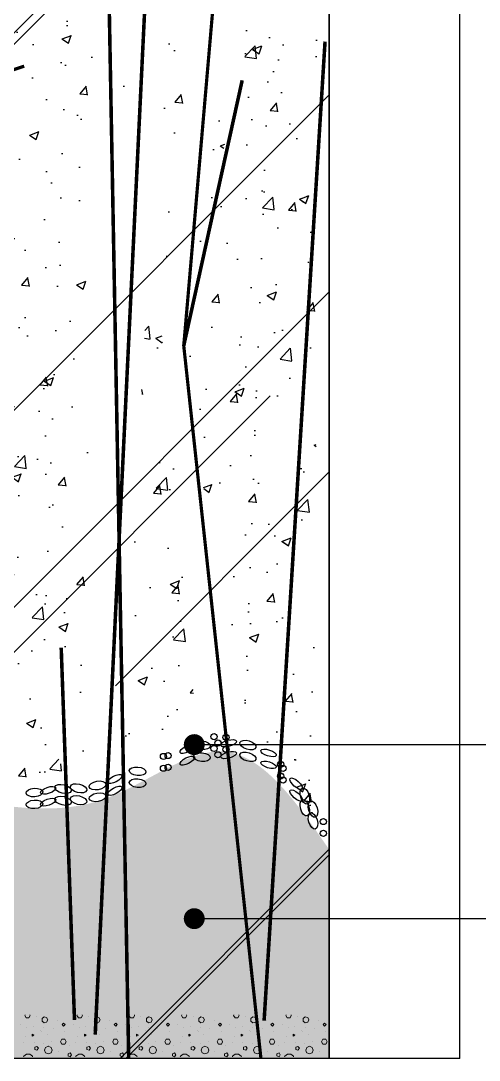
# Model space of a CAD drawing. Header units: millimetres. Extents: x 71641 to 191108, y -23091 to 29972.
# Drawn here: x 85318 to 85757, y -14190 to -13195 of the extents above; entities that cross this region are included whole.
import ezdxf

# ---------------------------------------------------------------- set-up
doc = ezdxf.new("R2010")
doc.units = ezdxf.units.MM
doc.layers.add('8', color=8, linetype='Continuous', lineweight=0)
for name, color, linetype in [('LAYER3-02', 3, 'Continuous'), ('LAYER4-015', 4, 'Continuous'), ('TREE', 86, 'Continuous'), ('填充', 8, 'Continuous')]:
    doc.layers.add(name, color=color, linetype=linetype)
doc.styles.add('30', font='SimSun.ttf', dxfattribs={"height": 75})
doc.dimstyles.new('30', dxfattribs={"dimscale": 0, "dimtxt": 90, "dimasz": 20, "dimexe": 20, "dimexo": 20, "dimgap": 10, "dimtad": 1, "dimdec": 0, "dimzin": 0, "dimdsep": 46, "dimtxsty": '30', "dimblk": 'ARCHTICK', "dimcen": 20, "dimdle": 10, "dimclrd": 8, "dimclre": 8, "dimclrt": 2, "dimadec": 0, "dimazin": 0, "dimtfac": 1, "dimtdec": 0, "dimtmove": 2, "dimatfit": 3, "dimldrblk": 'DOT', "dimfxl": 0, "dimtolj": 2, "dimtzin": 0, "dimlwd": -1, "dimarcsym": 0})
pattern_1 = [(50, (0, -9085.08), (91.092334, -7.96954), [9.525, -104.775]), (355, (0, -9085.08), (-17.62141, 95.52832), [7.62, -83.82]), (100.451, (7.59, -9085.74), (73.47125, 87.55834), [8.095, -89.045]), (46.1842, (0, -9059.68), (135.53952, -21.02116), [14.2875, -157.1625]), (96.6356, (11.3, -9061.43), (118.70212, 123.71278), [12.1425, -133.5675]), (351.184, (0, -9059.68), (118.7023, 123.71256), [11.43, -125.73]), (21, (12.7, -9066.03), (75.80744, -51.13276), [9.525, -104.775]), (326, (12.7, -9066.03), (30.90101, 92.09398), [7.62, -83.82]), (71.4514, (19.02, -9070.29), (106.708245, 40.96143), [8.095, -89.045]), (37.5, (0, -9085.077), (1.544302, 42.27752), [0, -82.804, 0, -85.09, 0, -84.1375]), (7.5, (0, -9085.077), (33.409831, 50.090287), [0, -48.514, 0, -80.899, 0, -32.0675]), (327.5, (-28.32, -9085.077), (67.795298, -2.864372), [0, -31.75, 0, -99.06, 0, -131.445]), (317.5, (-41.02, -9085.077), (74.06459, 12.713246), [0, -41.275, 0, -65.786, 0, -93.345])]

# ---------------------------------------------------------------- blocks, each defined once
blk = doc.blocks.new('_ARCHTICK')
at = {"color": 0, "linetype": 'ByBlock', "const_width": 0.15}
blk.add_lwpolyline([(-0.5, -0.5), (0.5, 0.5)], dxfattribs=at)
blk = doc.blocks.new('DOT')
at = {"color": 0, "linetype": 'ByBlock'}
blk.add_line((-0.5, 0), (-1, 0), dxfattribs=at)
at = {"color": 0, "linetype": 'ByBlock', "const_width": 0.5}
blk.add_lwpolyline([(-0.25, 0, 1), (0.25, 0, 1)], format="xyb", close=True, dxfattribs=at)

msp = doc.modelspace()

# ---------------------------------------------------------------- hatches: boundary and pattern name
h = msp.add_hatch()
h.set_pattern_fill('AR-RROOF', color=155, scale=15, angle=45, style=0)
h.set_pattern_definition([(45, (0, -9085.08), (323.2892, 862.1046), [5715, -762, 1905, -381]), (45, (223.6, -8592.06), (-627.72, 88.9045), [1143, -125.73, 2286, -285.75]), (45, (-94.3, -8721.38), (1220.4168, 1581.4231), [3048, -533.4, 1524, -381])])
h.paths.add_polyline_path([(85012.97, -12127.89), (85612.97, -12127.89), (85612.97, -14187.89), (85012.97, -14187.89)])
h = msp.add_hatch()
h.set_pattern_fill('AR-CONC', color=193, scale=0.5, style=0)
h.set_pattern_definition(pattern_1)
edge = h.paths.add_edge_path()
edge.add_line((85020.4, -13953.25), (85020.4, -12127.89))
edge.add_line((85020.4, -12127.89), (85612.97, -12127.89))
edge.add_line((85612.97, -12127.89), (85597.49, -13960.67))
edge.add_line((85597.49, -13960.67), (85555.86, -13904.1))
edge.add_line((85555.86, -13904.1), (85604.93, -13064.28))
edge.add_line((85604.93, -13064.28), (85582.68, -12949.45))
edge.add_line((85582.68, -12949.45), (85564.15, -12482.71))
edge.add_line((85564.15, -12482.71), (85534.49, -12545.68))
edge.add_line((85534.49, -12545.68), (85515.95, -12882.77))
edge.add_line((85515.95, -12882.77), (85504.83, -12745.71))
edge.add_line((85504.83, -12745.71), (85471.46, -12808.68))
edge.add_line((85471.46, -12808.68), (85501.12, -12986.49))
edge.add_line((85501.12, -12986.49), (85452.92, -13497.69))
edge.add_line((85452.92, -13497.69), (85486.29, -13875.53))
edge.add_line((85486.29, -13875.53), (85415.85, -13908.86))
edge.add_line((85415.85, -13908.86), (85460.34, -13008.72))
edge.add_line((85460.34, -13008.72), (85430.68, -12986.49))
edge.add_line((85430.68, -12986.49), (85415.85, -13349.51))
edge.add_line((85415.85, -13349.51), (85415.85, -13286.54))
edge.add_line((85415.85, -13286.54), (85397.31, -12905))
edge.add_line((85397.31, -12905), (85389.9, -12971.67))
edge.add_line((85389.9, -12971.67), (85378.78, -13934.8))
edge.add_line((85378.78, -13934.8), (85360.24, -13934.8))
edge.add_line((85360.24, -13934.8), (85349.12, -13786.62))
edge.add_line((85349.12, -13786.62), (85330.58, -13838.48))
edge.add_line((85330.58, -13838.48), (85363.95, -13927.39))
edge.add_line((85363.95, -13927.39), (85297.22, -13927.39))
edge.add_line((85297.22, -13927.39), (85308.34, -13649.56))
edge.add_line((85308.34, -13649.56), (85249.02, -13416.19))
edge.add_line((85249.02, -13416.19), (85267.56, -13253.2))
edge.add_line((85267.56, -13253.2), (85345.41, -13242.09))
edge.add_line((85345.41, -13242.09), (85319.46, -13212.45))
edge.add_line((85319.46, -13212.45), (85278.68, -13230.98))
edge.add_line((85278.68, -13230.98), (85308.34, -12967.97))
edge.add_line((85308.34, -12967.97), (85375.07, -12801.28))
edge.add_line((85375.07, -12801.28), (85445.51, -12553.09))
edge.add_line((85445.51, -12553.09), (85456.63, -12464.18))
edge.add_line((85456.63, -12464.18), (85449.22, -12423.44))
edge.add_line((85449.22, -12423.44), (85404.73, -12441.96))
edge.add_line((85404.73, -12441.96), (85375.07, -12397.51))
edge.add_line((85375.07, -12397.51), (85378.78, -12316.01))
edge.add_line((85378.78, -12316.01), (85330.58, -12327.12))
edge.add_line((85330.58, -12327.12), (85338, -12445.66))
edge.add_line((85338, -12445.66), (85412.14, -12541.97))
edge.add_line((85412.14, -12541.97), (85323.17, -12897.59))
edge.add_line((85323.17, -12897.59), (85297.22, -12912.41))
edge.add_line((85297.22, -12912.41), (85304.63, -12549.38))
edge.add_line((85304.63, -12549.38), (85245.31, -12419.73))
edge.add_line((85245.31, -12419.73), (85289.8, -12260.45))
edge.add_line((85289.8, -12260.45), (85267.56, -12160.43))
edge.add_line((85267.56, -12160.43), (85230.48, -12219.7))
edge.add_line((85230.48, -12219.7), (85234.19, -12353.05))
edge.add_line((85234.19, -12353.05), (85182.29, -12475.3))
edge.add_line((85182.29, -12475.3), (85282.39, -12608.65))
edge.add_line((85282.39, -12608.65), (85286.09, -12823.5))
edge.add_line((85286.09, -12823.5), (85204.53, -12790.16))
edge.add_line((85204.53, -12790.16), (85204.53, -12697.56))
edge.add_line((85204.53, -12697.56), (85204.53, -12649.4))
edge.add_line((85204.53, -12649.4), (85171.17, -12690.15))
edge.add_line((85171.17, -12690.15), (85174.87, -12775.35))
edge.add_line((85174.87, -12775.35), (85171.17, -12701.26))
edge.add_line((85171.17, -12701.26), (85167.46, -12586.43))
edge.add_line((85167.46, -12586.43), (85163.75, -12460.48))
edge.add_line((85163.75, -12460.48), (85148.92, -12460.48))
edge.add_line((85148.92, -12460.48), (85115.55, -12512.34))
edge.add_line((85115.55, -12512.34), (85115.55, -12571.61))
edge.add_line((85115.55, -12571.61), (85100.73, -12527.16))
edge.add_line((85100.73, -12527.16), (85085.9, -12486.41))
edge.add_line((85085.9, -12486.41), (85085.9, -12441.96))
edge.add_line((85085.9, -12441.96), (85052.53, -12438.25))
edge.add_line((85052.53, -12438.25), (85067.36, -12571.61))
edge.add_line((85067.36, -12571.61), (85134.09, -12660.51))
edge.add_line((85134.09, -12660.51), (85111.85, -12708.67))
edge.add_line((85111.85, -12708.67), (85089.6, -12738.3))
edge.add_line((85089.6, -12738.3), (85104.43, -12779.05))
edge.add_line((85104.43, -12779.05), (85104.43, -12819.8))
edge.add_line((85104.43, -12819.8), (85063.65, -12771.64))
edge.add_line((85063.65, -12771.64), (85048.82, -12771.64))
edge.add_line((85048.82, -12771.64), (85067.36, -12834.61))
edge.add_line((85067.36, -12834.61), (85093.31, -12949.45))
edge.add_line((85093.31, -12949.45), (85056.24, -13475.46))
edge.add_line((85056.24, -13475.46), (85097.02, -13923.68))
edge.add_line((85097.02, -13923.68), (85029.08, -13948.67))
h = msp.add_hatch()
h.set_pattern_fill('AR-CONC', color=193, scale=0.5, style=0)
h.set_pattern_definition(pattern_1)
h.paths.add_polyline_path([(85519.02, -13877.42), (85477.9, -13509), (85534.62, -13248.27), (85527.53, -13242.6), (85490.66, -13421.14), (85485, -13442.08), (85523.3, -12968.42), (85543.16, -13039.27), (85560.18, -13027.93), (85524.72, -12914.57), (85538.9, -12818.22), (85568.69, -12819.63), (85570.1, -12934.41), (85609.81, -13064.78), (85592.8, -13370.85), (85560.16, -13897.28)])
h = msp.add_hatch()
h.set_pattern_fill('AR-SAND', color=124, scale=0.3, angle=45, style=0)
h.set_pattern_definition([(82.5, (0, -9085.077), (-10.7214405, 10.0426047), [0, -11.5824, 0, -12.954, 0, -12.3825]), (52.5, (0, -9085.077), (-5.670328, 24.7419855), [0, -6.2484, 0, -10.4394, 0, -4.0005]), (12.5, (-6.627, -9091.704), (16.7489948, 16.8099694), [0, -3.81, 0, -13.716, 0, -17.907]), (2.5, (-6.627, -9091.704), (11.4684333, 20.9265234), [0, -1.905, 0, -8.9916, 0, -10.287])])
edge = h.paths.add_edge_path()
edge.add_line((85012.97, -14187.89), (85130.2, -14187.89))
edge.add_line((85130.2, -14187.89), (85102.93, -13936.37))
edge.add_spline(control_points=[(85102.93, -13936.37), (85098.39, -13936.95), (85068.17, -13941.19), (85038.31, -13947.85), (85012.97, -13953.7)], knot_values=[9.350853, 9.350853, 9.350853, 9.350853, 23.114277, 101.028801, 101.028801, 101.028801, 101.028801], degree=3, periodic=0)
edge.add_line((85012.97, -13953.7), (85012.97, -14187.89))
edge = h.paths.add_edge_path()
edge.add_line((85130.2, -14187.89), (85190.21, -14187.89))
edge.add_line((85190.21, -14187.89), (85206.02, -13933.21))
edge.add_spline(control_points=[(85206.02, -13933.21), (85171.44, -13930.79), (85136.98, -13932.01), (85102.93, -13936.37)], knot_values=[101.028801, 101.028801, 101.028801, 101.028801, 204.150581, 204.150581, 204.150581, 204.150581], degree=3, periodic=0)
edge.add_line((85102.93, -13936.37), (85130.2, -14187.89))
edge = h.paths.add_edge_path()
edge.add_spline(control_points=[(85207.61, -13933.33), (85207.08, -13933.29), (85206.55, -13933.25), (85206.02, -13933.21)], knot_values=[204.150581, 204.150581, 204.150581, 204.150581, 205.731062, 205.731062, 205.731062, 205.731062], degree=3, periodic=0)
edge.add_line((85206.02, -13933.21), (85190.21, -14187.89))
edge.add_line((85190.21, -14187.89), (85218.11, -14187.89))
edge.add_line((85218.11, -14187.89), (85207.61, -13933.33))
edge = h.paths.add_edge_path()
edge.add_line((85218.11, -14187.89), (85334.44, -14187.89))
edge.add_line((85334.44, -14187.89), (85317.15, -13947.64))
edge.add_spline(control_points=[(85317.15, -13947.64), (85288.49, -13945.18), (85251.89, -13937.43), (85215.34, -13933.89), (85207.61, -13933.33)], knot_values=[205.731062, 205.731062, 205.731062, 205.731062, 291.581507, 314.637827, 314.637827, 314.637827, 314.637827], degree=3, periodic=0)
edge.add_line((85207.61, -13933.33), (85218.11, -14187.89))
edge = h.paths.add_edge_path()
edge.add_spline(control_points=[(85409.24, -13935.02), (85405.08, -13936.83), (85374.72, -13948.93), (85343.9, -13949.94), (85317.15, -13947.64)], knot_values=[314.637827, 314.637827, 314.637827, 314.637827, 327.386613, 407.509402, 407.509402, 407.509402, 407.509402], degree=3, periodic=0)
edge.add_line((85317.15, -13947.64), (85334.44, -14187.89))
edge.add_line((85334.44, -14187.89), (85400.06, -14187.89))
edge.add_line((85400.06, -14187.89), (85409.24, -13935.02))
edge = h.paths.add_edge_path()
edge.add_spline(control_points=[(85412.57, -13933.54), (85411.46, -13934.04), (85410.35, -13934.54), (85409.24, -13935.02)], knot_values=[407.509402, 407.509402, 407.509402, 407.509402, 410.917254, 410.917254, 410.917254, 410.917254], degree=3, periodic=0)
edge.add_line((85409.24, -13935.02), (85400.06, -14187.89))
edge.add_line((85400.06, -14187.89), (85421, -14187.89))
edge.add_line((85421, -14187.89), (85412.57, -13933.54))
edge = h.paths.add_edge_path()
edge.add_line((85421, -14187.89), (85547.64, -14187.89))
edge.add_line((85547.64, -14187.89), (85515.85, -13894.67))
edge.add_spline(control_points=[(85515.85, -13894.67), (85514, -13894.39), (85482.79, -13891.39), (85447.13, -13917.84), (85412.57, -13933.54)], knot_values=[410.917254, 410.917254, 410.917254, 410.917254, 417.670403, 523.928651, 523.928651, 523.928651, 523.928651], degree=3, periodic=0)
edge.add_line((85412.57, -13933.54), (85421, -14187.89))
edge = h.paths.add_edge_path()
edge.add_spline(control_points=[(85575.65, -13937.19), (85556.96, -13914.8), (85537.44, -13897.93), (85515.85, -13894.67)], knot_values=[523.928651, 523.928651, 523.928651, 523.928651, 602.721017, 602.721017, 602.721017, 602.721017], degree=3, periodic=0)
edge.add_line((85515.85, -13894.67), (85547.64, -14187.89))
edge.add_line((85547.64, -14187.89), (85563.89, -14187.89))
edge.add_line((85563.89, -14187.89), (85575.65, -13937.19))
edge = h.paths.add_edge_path()
edge.add_line((85563.89, -14187.89), (85612.97, -14187.89))
edge.add_line((85612.97, -14187.89), (85612.97, -13987.89))
edge.add_spline(control_points=[(85612.97, -13987.89), (85600.66, -13970.14), (85588.34, -13952.4), (85575.65, -13937.19)], knot_values=[602.721017, 602.721017, 602.721017, 602.721017, 656.240786, 656.240786, 656.240786, 656.240786], degree=3, periodic=0)
edge.add_line((85575.65, -13937.19), (85563.89, -14187.89))

# ---------------------------------------------------------------- linework, layer by layer
for p, q in [((85737.97, -14187.89), (85737.97, -11387.89)), ((85612.97, -14187.89), (85612.97, -12127.89)), ((85737.97, -14187.89), (84887.97, -14187.89))]:
    msp.add_line(p, q)
msp.add_lwpolyline([(85012.97, -12127.89), (85612.97, -12127.89), (85612.97, -14187.89), (85012.97, -14187.89)], close=True)
at = {"layer": '8'}
for p, q in [((85322.86, -14149.05), (85321.44, -14146.67)), ((85321.45, -14146.68), (85321.73, -14146.2)), ((85322.88, -14149.06), (85325.49, -14149.06)), ((85325.49, -14149.06), (85326.68, -14146.68)), ((85326.68, -14146.67), (85326.45, -14146.2)), ((85332.61, -14147.45), (85332.61, -14147.45)), ((85339.94, -14153.76), (85338.03, -14152.09)), ((85338.1, -14149.78), (85340, -14148.12)), ((85338.11, -14152.15), (85338.11, -14149.77)), ((85342.37, -14148.58), (85339.99, -14148.1)), ((85340.03, -14153.82), (85342.41, -14153.1)), ((85343.59, -14150.96), (85342.4, -14148.58)), ((85342.4, -14153.1), (85343.59, -14150.96)), ((85352.86, -14151.45), (85352.86, -14151.45)), ((85357.16, -14155.48), (85358.59, -14154.06)), ((85360.02, -14155.49), (85358.59, -14154.06)), ((85372.86, -14149.05), (85371.44, -14146.67)), ((85371.45, -14146.68), (85371.73, -14146.2)), ((85372.88, -14149.06), (85375.49, -14149.06)), ((85375.49, -14149.06), (85376.68, -14146.68)), ((85376.68, -14146.67), (85376.45, -14146.2)), ((85382.61, -14147.45), (85382.61, -14147.45)), ((85389.94, -14153.75), (85388.03, -14152.09)), ((85388.1, -14149.78), (85390, -14148.12)), ((85388.11, -14152.15), (85388.11, -14149.77)), ((85392.37, -14148.58), (85389.99, -14148.1)), ((85390.03, -14153.82), (85392.41, -14153.1)), ((85393.59, -14150.96), (85392.4, -14148.58)), ((85392.4, -14153.1), (85393.59, -14150.96)), ((85402.86, -14151.45), (85402.86, -14151.45)), ((85407.16, -14155.48), (85408.59, -14154.06)), ((85410.02, -14155.49), (85408.59, -14154.06)), ((85422.86, -14149.05), (85421.44, -14146.67)), ((85421.45, -14146.68), (85421.73, -14146.2)), ((85422.88, -14149.06), (85425.49, -14149.06)), ((85425.49, -14149.06), (85426.68, -14146.68)), ((85426.68, -14146.67), (85426.45, -14146.2)), ((85432.61, -14147.45), (85432.61, -14147.45)), ((85439.94, -14153.75), (85438.03, -14152.09)), ((85438.1, -14149.78), (85440, -14148.12)), ((85438.11, -14152.15), (85438.11, -14149.77)), ((85442.37, -14148.58), (85439.99, -14148.1)), ((85440.03, -14153.82), (85442.41, -14153.1)), ((85443.59, -14150.96), (85442.4, -14148.58)), ((85442.4, -14153.1), (85443.59, -14150.96)), ((85452.86, -14151.45), (85452.86, -14151.45)), ((85457.16, -14155.48), (85458.59, -14154.06)), ((85460.02, -14155.49), (85458.59, -14154.06)), ((85471.44, -14146.68), (85471.73, -14146.2)), ((85472.86, -14149.05), (85471.44, -14146.67)), ((85472.88, -14149.06), (85475.49, -14149.06)), ((85475.49, -14149.06), (85476.68, -14146.68)), ((85476.68, -14146.67), (85476.45, -14146.2)), ((85482.61, -14147.45), (85482.61, -14147.45)), ((85489.94, -14153.75), (85488.03, -14152.09)), ((85488.1, -14149.78), (85490, -14148.12)), ((85488.11, -14152.15), (85488.11, -14149.77)), ((85492.37, -14148.58), (85489.99, -14148.1)), ((85490.03, -14153.82), (85492.41, -14153.1)), ((85493.59, -14150.96), (85492.4, -14148.58)), ((85492.4, -14153.1), (85493.59, -14150.96)), ((85502.86, -14151.45), (85502.86, -14151.45)), ((85507.16, -14155.48), (85508.59, -14154.06)), ((85510.02, -14155.49), (85508.59, -14154.06)), ((85521.44, -14146.68), (85521.73, -14146.2)), ((85522.86, -14149.05), (85521.44, -14146.67)), ((85522.88, -14149.06), (85525.49, -14149.06)), ((85525.49, -14149.06), (85526.68, -14146.68)), ((85526.68, -14146.67), (85526.45, -14146.2)), ((85532.61, -14147.45), (85532.61, -14147.45)), ((85539.94, -14153.75), (85538.03, -14152.09)), ((85538.1, -14149.78), (85540, -14148.12)), ((85538.11, -14152.15), (85538.11, -14149.77)), ((85542.37, -14148.58), (85539.99, -14148.1)), ((85540.03, -14153.82), (85542.41, -14153.1)), ((85543.59, -14150.96), (85542.4, -14148.58)), ((85542.4, -14153.1), (85543.59, -14150.96)), ((85552.86, -14151.45), (85552.86, -14151.45)), ((85557.16, -14155.48), (85558.59, -14154.06)), ((85560.02, -14155.49), (85558.59, -14154.06)), ((85571.44, -14146.68), (85571.73, -14146.2)), ((85572.86, -14149.05), (85571.44, -14146.67)), ((85572.88, -14149.06), (85575.49, -14149.06)), ((85575.49, -14149.06), (85576.68, -14146.68)), ((85576.68, -14146.67), (85576.45, -14146.2)), ((85582.61, -14147.45), (85582.61, -14147.45)), ((85589.93, -14153.75), (85588.03, -14152.09)), ((85588.1, -14149.78), (85590, -14148.12)), ((85588.11, -14152.15), (85588.11, -14149.77)), ((85592.37, -14148.58), (85589.99, -14148.1)), ((85590.03, -14153.82), (85592.41, -14153.1)), ((85593.59, -14150.96), (85592.4, -14148.58)), ((85592.4, -14153.1), (85593.59, -14150.96)), ((85602.86, -14151.45), (85602.86, -14151.45)), ((85607.16, -14155.48), (85608.59, -14154.06)), ((85610.02, -14155.49), (85608.59, -14154.06)), ((85317.86, -14155.7), (85317.86, -14155.7)), ((85323.61, -14158.2), (85323.61, -14158.2)), ((85330.11, -14157.45), (85330.11, -14157.45)), ((85336.86, -14161.2), (85336.86, -14161.2)), ((85337.61, -14162.45), (85337.61, -14162.45)), ((85339.86, -14158.7), (85339.86, -14158.7)), ((85348.86, -14159.45), (85348.86, -14159.45)), ((85358.59, -14156.91), (85357.16, -14155.49)), ((85358.59, -14156.91), (85360.02, -14155.48)), ((85359.86, -14162.2), (85359.86, -14162.2)), ((85367.86, -14155.7), (85367.86, -14155.7)), ((85373.61, -14158.2), (85373.61, -14158.2)), ((85380.11, -14157.45), (85380.11, -14157.45)), ((85386.86, -14161.2), (85386.86, -14161.2)), ((85387.61, -14162.45), (85387.61, -14162.45)), ((85389.86, -14158.7), (85389.86, -14158.7)), ((85398.86, -14159.45), (85398.86, -14159.45)), ((85408.59, -14156.91), (85407.16, -14155.49)), ((85408.59, -14156.91), (85410.02, -14155.48)), ((85409.86, -14162.2), (85409.86, -14162.2)), ((85417.86, -14155.7), (85417.86, -14155.7)), ((85423.61, -14158.2), (85423.61, -14158.2)), ((85430.11, -14157.45), (85430.11, -14157.45)), ((85436.86, -14161.2), (85436.86, -14161.2)), ((85437.61, -14162.45), (85437.61, -14162.45)), ((85439.86, -14158.7), (85439.86, -14158.7)), ((85448.86, -14159.45), (85448.86, -14159.45)), ((85458.59, -14156.91), (85457.16, -14155.49)), ((85458.59, -14156.91), (85460.02, -14155.48)), ((85459.86, -14162.2), (85459.86, -14162.2)), ((85467.86, -14155.7), (85467.86, -14155.7)), ((85473.61, -14158.2), (85473.61, -14158.2)), ((85480.11, -14157.45), (85480.11, -14157.45)), ((85486.86, -14161.2), (85486.86, -14161.2)), ((85487.61, -14162.45), (85487.61, -14162.45)), ((85489.86, -14158.7), (85489.86, -14158.7)), ((85498.86, -14159.45), (85498.86, -14159.45)), ((85508.59, -14156.91), (85507.16, -14155.49)), ((85508.59, -14156.91), (85510.02, -14155.48)), ((85509.86, -14162.2), (85509.86, -14162.2)), ((85517.86, -14155.7), (85517.86, -14155.7)), ((85523.61, -14158.2), (85523.61, -14158.2)), ((85530.11, -14157.45), (85530.11, -14157.45)), ((85536.86, -14161.2), (85536.86, -14161.2)), ((85537.61, -14162.45), (85537.61, -14162.45)), ((85539.86, -14158.7), (85539.86, -14158.7)), ((85548.86, -14159.45), (85548.86, -14159.45)), ((85558.59, -14156.91), (85557.16, -14155.49)), ((85558.59, -14156.91), (85560.02, -14155.48)), ((85559.86, -14162.2), (85559.86, -14162.2)), ((85567.86, -14155.7), (85567.86, -14155.7)), ((85573.61, -14158.2), (85573.61, -14158.2)), ((85580.11, -14157.45), (85580.11, -14157.45)), ((85586.86, -14161.2), (85586.86, -14161.2)), ((85587.61, -14162.45), (85587.61, -14162.45)), ((85589.86, -14158.7), (85589.86, -14158.7)), ((85598.86, -14159.45), (85598.86, -14159.45)), ((85608.59, -14156.91), (85607.16, -14155.49)), ((85608.59, -14156.91), (85610.02, -14155.48)), ((85609.86, -14162.2), (85609.86, -14162.2)), ((85320.36, -14172.45), (85320.36, -14172.45)), ((85322.36, -14166.45), (85322.36, -14166.45)), ((85330.26, -14165.49), (85328.59, -14164.53)), ((85328.59, -14166.44), (85328.59, -14164.53)), ((85328.59, -14166.44), (85330.26, -14165.48)), ((85330.36, -14172.7), (85330.36, -14172.7)), ((85339.61, -14173.7), (85339.61, -14173.7)), ((85343.11, -14165.2), (85343.11, -14165.2)), ((85347.11, -14171.7), (85347.11, -14171.7)), ((85355.73, -14171.91), (85356.92, -14169.53)), ((85356.92, -14174.29), (85355.73, -14171.91)), ((85359.78, -14169.53), (85356.92, -14169.53)), ((85360.97, -14171.91), (85359.78, -14169.53)), ((85359.78, -14174.29), (85360.97, -14171.91)), ((85370.36, -14172.45), (85370.36, -14172.45)), ((85372.36, -14166.45), (85372.36, -14166.45)), ((85380.26, -14165.49), (85378.59, -14164.53)), ((85378.59, -14166.44), (85378.59, -14164.53)), ((85378.59, -14166.44), (85380.26, -14165.48)), ((85380.36, -14172.7), (85380.36, -14172.7)), ((85389.61, -14173.7), (85389.61, -14173.7)), ((85393.11, -14165.2), (85393.11, -14165.2)), ((85397.11, -14171.7), (85397.11, -14171.7)), ((85405.73, -14171.91), (85406.92, -14169.53)), ((85406.92, -14174.29), (85405.73, -14171.91)), ((85409.78, -14169.53), (85406.92, -14169.53)), ((85410.97, -14171.91), (85409.78, -14169.53)), ((85409.78, -14174.29), (85410.97, -14171.91)), ((85420.36, -14172.45), (85420.36, -14172.45)), ((85422.36, -14166.45), (85422.36, -14166.45)), ((85430.26, -14165.49), (85428.59, -14164.53)), ((85428.59, -14166.44), (85428.59, -14164.53)), ((85428.59, -14166.44), (85430.26, -14165.48)), ((85430.36, -14172.7), (85430.36, -14172.7)), ((85439.61, -14173.7), (85439.61, -14173.7)), ((85443.11, -14165.2), (85443.11, -14165.2)), ((85447.11, -14171.7), (85447.11, -14171.7)), ((85455.73, -14171.91), (85456.92, -14169.53)), ((85456.92, -14174.29), (85455.73, -14171.91)), ((85459.78, -14169.53), (85456.92, -14169.53)), ((85460.97, -14171.91), (85459.78, -14169.53)), ((85459.78, -14174.29), (85460.97, -14171.91)), ((85470.36, -14172.45), (85470.36, -14172.45)), ((85472.36, -14166.45), (85472.36, -14166.45)), ((85480.26, -14165.49), (85478.59, -14164.53)), ((85478.59, -14166.44), (85478.59, -14164.53)), ((85478.59, -14166.44), (85480.26, -14165.48)), ((85480.36, -14172.7), (85480.36, -14172.7)), ((85489.61, -14173.7), (85489.61, -14173.7)), ((85493.11, -14165.2), (85493.11, -14165.2)), ((85497.11, -14171.7), (85497.11, -14171.7)), ((85505.73, -14171.91), (85506.92, -14169.53)), ((85506.92, -14174.29), (85505.73, -14171.91)), ((85509.78, -14169.53), (85506.92, -14169.53)), ((85510.97, -14171.91), (85509.78, -14169.53)), ((85509.78, -14174.29), (85510.97, -14171.91)), ((85520.36, -14172.45), (85520.36, -14172.45)), ((85522.36, -14166.45), (85522.36, -14166.45)), ((85530.26, -14165.49), (85528.59, -14164.53)), ((85528.59, -14166.44), (85528.59, -14164.53)), ((85528.59, -14166.44), (85530.26, -14165.48)), ((85530.36, -14172.7), (85530.36, -14172.7)), ((85539.61, -14173.7), (85539.61, -14173.7)), ((85543.11, -14165.2), (85543.11, -14165.2)), ((85547.11, -14171.7), (85547.11, -14171.7)), ((85555.73, -14171.91), (85556.92, -14169.53)), ((85556.92, -14174.29), (85555.73, -14171.91)), ((85559.78, -14169.53), (85556.92, -14169.53)), ((85560.97, -14171.91), (85559.78, -14169.53)), ((85559.78, -14174.29), (85560.97, -14171.91)), ((85570.36, -14172.45), (85570.36, -14172.45)), ((85572.36, -14166.45), (85572.36, -14166.45)), ((85580.26, -14165.49), (85578.59, -14164.53)), ((85578.59, -14166.44), (85578.59, -14164.53)), ((85578.59, -14166.44), (85580.26, -14165.48)), ((85580.36, -14172.7), (85580.36, -14172.7)), ((85589.61, -14173.7), (85589.61, -14173.7)), ((85593.11, -14165.2), (85593.11, -14165.2)), ((85597.11, -14171.7), (85597.11, -14171.7)), ((85605.73, -14171.91), (85606.92, -14169.53)), ((85606.92, -14174.29), (85605.73, -14171.91)), ((85609.78, -14169.53), (85606.92, -14169.53)), ((85610.97, -14171.91), (85609.78, -14169.53)), ((85609.78, -14174.29), (85610.97, -14171.91)), ((85320.49, -14185.72), (85323.11, -14183.82)), ((85326.21, -14183.82), (85323.11, -14183.82)), ((85328.79, -14185.7), (85326.17, -14183.8)), ((85330.97, -14177.15), (85333.11, -14176.44)), ((85330.97, -14179.29), (85330.97, -14177.15)), ((85333.11, -14180.01), (85330.97, -14179.3)), ((85334.53, -14178.1), (85333.11, -14176.43)), ((85333.11, -14180.01), (85334.54, -14178.1)), ((85341.43, -14182.62), (85340.48, -14180.01)), ((85340.49, -14180.01), (85341.45, -14177.39)), ((85344.06, -14183.58), (85341.44, -14182.63)), ((85341.45, -14177.39), (85344.07, -14176.2)), ((85346.65, -14177.39), (85344.03, -14176.2)), ((85344.07, -14183.58), (85346.69, -14182.63)), ((85347.62, -14180.01), (85346.67, -14177.39)), ((85346.68, -14182.63), (85347.64, -14180.01)), ((85353.61, -14180.95), (85353.61, -14180.95)), ((85356.92, -14174.29), (85359.78, -14174.29)), ((85362.88, -14183.34), (85365.02, -14182.63)), ((85362.88, -14185.48), (85362.88, -14183.34)), ((85364.11, -14175.95), (85364.11, -14175.95)), ((85366.2, -14184.54), (85365.01, -14182.63)), ((85370.49, -14185.72), (85373.11, -14183.82)), ((85376.21, -14183.82), (85373.11, -14183.82)), ((85378.79, -14185.7), (85376.17, -14183.8)), ((85380.97, -14177.15), (85383.11, -14176.44)), ((85380.97, -14179.29), (85380.97, -14177.15)), ((85383.11, -14180.01), (85380.97, -14179.3)), ((85384.53, -14178.1), (85383.11, -14176.43)), ((85383.11, -14180.01), (85384.54, -14178.1)), ((85391.43, -14182.62), (85390.48, -14180.01)), ((85390.49, -14180.01), (85391.45, -14177.39)), ((85394.06, -14183.58), (85391.44, -14182.63)), ((85391.45, -14177.39), (85394.07, -14176.2)), ((85396.65, -14177.39), (85394.03, -14176.2)), ((85394.07, -14183.58), (85396.69, -14182.63)), ((85397.62, -14180.01), (85396.67, -14177.39)), ((85396.68, -14182.63), (85397.64, -14180.01)), ((85403.61, -14180.95), (85403.61, -14180.95)), ((85406.92, -14174.29), (85409.78, -14174.29)), ((85412.88, -14183.34), (85415.02, -14182.63)), ((85412.88, -14185.48), (85412.88, -14183.34)), ((85414.11, -14175.95), (85414.11, -14175.95)), ((85416.2, -14184.54), (85415.01, -14182.63)), ((85420.49, -14185.72), (85423.11, -14183.82)), ((85426.21, -14183.82), (85423.11, -14183.82)), ((85428.79, -14185.7), (85426.17, -14183.8)), ((85430.97, -14177.15), (85433.11, -14176.44)), ((85430.97, -14179.29), (85430.97, -14177.15)), ((85433.11, -14180.01), (85430.97, -14179.3)), ((85434.53, -14178.1), (85433.11, -14176.43)), ((85433.11, -14180.01), (85434.54, -14178.1)), ((85441.43, -14182.62), (85440.48, -14180.01)), ((85440.49, -14180.01), (85441.45, -14177.39)), ((85444.06, -14183.58), (85441.44, -14182.63)), ((85441.45, -14177.39), (85444.07, -14176.2)), ((85446.65, -14177.39), (85444.03, -14176.2)), ((85444.07, -14183.58), (85446.69, -14182.63)), ((85447.62, -14180.01), (85446.67, -14177.39)), ((85446.68, -14182.63), (85447.64, -14180.01)), ((85453.61, -14180.95), (85453.61, -14180.95)), ((85456.92, -14174.29), (85459.78, -14174.29)), ((85462.88, -14183.34), (85465.02, -14182.63)), ((85462.88, -14185.48), (85462.88, -14183.34)), ((85464.11, -14175.95), (85464.11, -14175.95)), ((85466.2, -14184.54), (85465.01, -14182.63)), ((85470.49, -14185.72), (85473.11, -14183.82)), ((85476.21, -14183.82), (85473.11, -14183.82)), ((85478.79, -14185.7), (85476.17, -14183.8)), ((85480.97, -14177.15), (85483.11, -14176.44)), ((85480.97, -14179.29), (85480.97, -14177.15)), ((85483.11, -14180.01), (85480.97, -14179.3)), ((85484.53, -14178.1), (85483.11, -14176.43)), ((85483.11, -14180.01), (85484.54, -14178.1)), ((85491.43, -14182.62), (85490.48, -14180.01)), ((85490.49, -14180.01), (85491.45, -14177.39)), ((85494.06, -14183.58), (85491.44, -14182.63)), ((85491.45, -14177.39), (85494.07, -14176.2)), ((85496.65, -14177.39), (85494.03, -14176.2)), ((85494.07, -14183.58), (85496.69, -14182.63)), ((85497.62, -14180.01), (85496.67, -14177.39)), ((85496.68, -14182.63), (85497.64, -14180.01)), ((85503.61, -14180.95), (85503.61, -14180.95)), ((85506.92, -14174.29), (85509.78, -14174.29)), ((85512.88, -14183.34), (85515.02, -14182.63)), ((85512.88, -14185.48), (85512.88, -14183.34)), ((85514.11, -14175.95), (85514.11, -14175.95)), ((85516.2, -14184.54), (85515.01, -14182.63)), ((85520.49, -14185.73), (85523.11, -14183.82)), ((85526.21, -14183.82), (85523.11, -14183.82)), ((85528.79, -14185.7), (85526.17, -14183.8)), ((85530.97, -14177.15), (85533.11, -14176.44)), ((85530.97, -14179.29), (85530.97, -14177.15)), ((85533.11, -14180.01), (85530.97, -14179.3)), ((85534.53, -14178.1), (85533.11, -14176.43)), ((85533.11, -14180.01), (85534.54, -14178.1)), ((85541.43, -14182.62), (85540.48, -14180.01)), ((85540.49, -14180.01), (85541.45, -14177.39)), ((85544.06, -14183.58), (85541.44, -14182.63)), ((85541.45, -14177.39), (85544.07, -14176.2)), ((85546.65, -14177.39), (85544.03, -14176.2)), ((85544.07, -14183.58), (85546.69, -14182.63)), ((85547.62, -14180.01), (85546.67, -14177.39)), ((85546.68, -14182.63), (85547.64, -14180.01)), ((85553.61, -14180.95), (85553.61, -14180.95)), ((85556.92, -14174.29), (85559.78, -14174.29)), ((85562.88, -14183.34), (85565.02, -14182.63)), ((85562.88, -14185.48), (85562.88, -14183.34)), ((85564.11, -14175.95), (85564.11, -14175.95)), ((85566.2, -14184.54), (85565.01, -14182.63)), ((85570.49, -14185.73), (85573.11, -14183.82)), ((85576.21, -14183.82), (85573.11, -14183.82)), ((85578.79, -14185.7), (85576.17, -14183.8)), ((85580.97, -14177.15), (85583.11, -14176.44)), ((85580.97, -14179.29), (85580.97, -14177.15)), ((85583.11, -14180.01), (85580.97, -14179.3)), ((85584.53, -14178.1), (85583.11, -14176.43)), ((85583.11, -14180.01), (85584.54, -14178.1)), ((85591.43, -14182.62), (85590.48, -14180.01)), ((85590.49, -14180.01), (85591.45, -14177.39)), ((85594.06, -14183.58), (85591.44, -14182.63)), ((85591.45, -14177.39), (85594.07, -14176.2)), ((85596.65, -14177.39), (85594.03, -14176.2)), ((85594.07, -14183.58), (85596.69, -14182.63)), ((85597.62, -14180.01), (85596.67, -14177.39)), ((85596.68, -14182.63), (85597.64, -14180.01)), ((85603.61, -14180.95), (85603.61, -14180.95)), ((85606.92, -14174.29), (85609.78, -14174.29)), ((85320.34, -14186.2), (85320.49, -14185.72)), ((85328.97, -14186.2), (85328.82, -14185.72)), ((85365.01, -14186.2), (85362.87, -14185.49)), ((85365.02, -14186.2), (85366.21, -14184.53)), ((85370.34, -14186.2), (85370.49, -14185.72)), ((85378.97, -14186.2), (85378.82, -14185.72)), ((85415.01, -14186.2), (85412.87, -14185.49)), ((85415.02, -14186.2), (85416.21, -14184.53)), ((85420.34, -14186.2), (85420.49, -14185.72)), ((85428.97, -14186.2), (85428.82, -14185.72)), ((85465.01, -14186.2), (85462.87, -14185.49)), ((85465.02, -14186.2), (85466.21, -14184.53)), ((85470.34, -14186.2), (85470.49, -14185.72)), ((85478.97, -14186.2), (85478.82, -14185.72)), ((85515.01, -14186.2), (85512.87, -14185.49)), ((85515.02, -14186.2), (85516.21, -14184.53)), ((85520.34, -14186.2), (85520.49, -14185.72)), ((85528.97, -14186.2), (85528.82, -14185.72)), ((85565.01, -14186.2), (85562.87, -14185.49)), ((85565.02, -14186.2), (85566.21, -14184.53)), ((85570.34, -14186.2), (85570.49, -14185.72)), ((85578.97, -14186.2), (85578.82, -14185.72))]:
    msp.add_line(p, q, dxfattribs=at)
at = {"layer": '8', "color": 62, "linetype": 'ByBlock'}
for points, const_width in [([(85547.64, -14187.89), (85473.72, -13505.89), (85558.38, -12526.19)], 3.08), ([(85397.33, -12910.63), (85421, -14187.89)], 3.39), ([(85445.21, -13000.03), (85388.94, -14165.03)], 3.39), ([(85609.04, -13214.77), (85550.68, -14151.68)], 3.39), ([(85266.61, -13256.25), (85320.99, -13238.34)], 3.08), ([(85473.72, -13505.89), (85529.68, -13251.89)], 3.39), ([(85356.36, -13794.79), (85369.09, -14151)], 3.39)]:
    msp.add_lwpolyline(points, dxfattribs=dict(at, const_width=const_width))
at = {"layer": 'LAYER3-02', "color": 2}
for centre in [(85454.32, -13898.88), (85566.52, -13906.44), (85454.32, -13910.2), (85566.52, -13917.76), (85607.46, -13961.21), (85607.46, -13972.54)]:
    msp.add_circle(centre, 2.94, dxfattribs=at)
for centre, major_axis in [((85372.96, -13929.41), (-7.82, 1.89)), ((85330.77, -13933.42), (-8.02, -0.57)), ((85330.77, -13944.74), (-8.02, -0.57)), ((85372.96, -13940.73), (-7.82, 1.89)), ((85597.49, -13949.34), (-2.22, 7.73)), ((85597.49, -13960.67), (-2.22, 7.73))]:
    msp.add_ellipse(centre, major_axis=major_axis, ratio=0.51193, dxfattribs=at)
at = {"layer": 'LAYER4-015', "color": 21}
for centre in [(85506.44, -13886.02), (85506.44, -13897.34)]:
    msp.add_circle(centre, 2.94, dxfattribs=at)
for centre in [(85429.49, -13913.12), (85429.49, -13924.44)]:
    msp.add_ellipse(centre, major_axis=(-8.01, 0.73), ratio=0.51193, dxfattribs=at)
at = {"layer": 'TREE', "color": 21}
for centre in [(85407.73, -13920.45), (85407.73, -13931.77)]:
    msp.add_ellipse(centre, major_axis=(-6.83, -3.54), ratio=0.383164, dxfattribs=at)
at = {"layer": '填充', "color": 122}
for centre in [(85502.7, -13879.97), (85514.18, -13880.66), (85502.7, -13891.29), (85514.18, -13891.98)]:
    msp.add_circle(centre, 2.94, dxfattribs=at)
at = {"layer": '填充'}
for centre in [(85458.71, -13898.04), (85458.71, -13909.36), (85568.88, -13910.23), (85568.88, -13921.55)]:
    msp.add_circle(centre, 2.94, dxfattribs=at)
for centre, major_axis, ratio in [((85491.02, -13888.23), (-8.01, 0.73), 0.51193), ((85516.75, -13886.26), (-7.42, -2.04), 0.383164), ((85535.21, -13888), (-7.68, 2.39), 0.51193), ((85491.02, -13899.55), (-8.01, 0.73), 0.51193), ((85516.75, -13897.58), (-7.42, -2.04), 0.383164), ((85535.21, -13899.32), (-7.68, 2.39), 0.51193), ((85358.21, -13930.01), (-7.82, 1.89), 0.51193), ((85391.2, -13926.67), (-7.92, -1.4), 0.51193), ((85391.2, -13937.99), (-7.92, -1.4), 0.51193), ((85589.69, -13936.82), (-2.22, 7.73), 0.51193), ((85358.21, -13941.33), (-7.82, 1.89), 0.51193), ((85589.69, -13948.14), (-2.22, 7.73), 0.51193)]:
    msp.add_ellipse(centre, major_axis=major_axis, ratio=ratio, dxfattribs=at)
at = {"layer": '填充', "color": 122}
for centre, major_axis in [((85477.04, -13891.64), (-6.83, -3.54)), ((85554.97, -13895.58), (7.33, -2.32)), ((85477.04, -13902.96), (-6.83, -3.54)), ((85554.97, -13906.91), (7.33, -2.32)), ((85581.47, -13925.01), (-5.77, 5.09)), ((85343.89, -13931.34), (-7.27, -2.51)), ((85581.47, -13936.33), (-5.77, 5.09)), ((85343.89, -13942.66), (-7.27, -2.51))]:
    msp.add_ellipse(centre, major_axis=major_axis, ratio=0.383164, dxfattribs=at)

# ---------------------------------------------------------------- leaders
for points in [[(85483.77, -13887.56), (85973.63, -13887.56)], [(85483.77, -14054.11), (85973.63, -14054.11)]]:
    msp.add_leader(points, dimstyle='30', override={"dimscale": 1, "dimtxt": 75, "dimtad": 0, "dimldrblk": 'DOT'})

doc.saveas('drawing.dxf')
